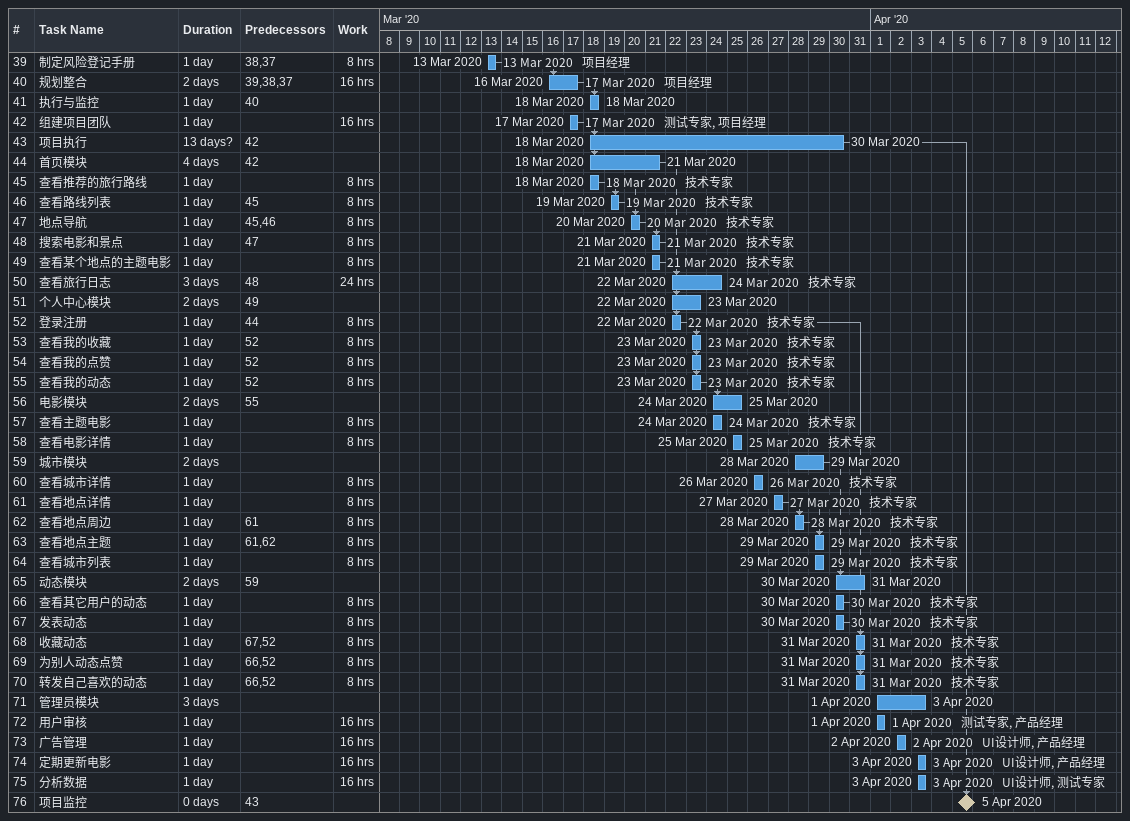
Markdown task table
| ID | Task | Duration | Start | Finish | Predecessors | Resources | Work (h) |
|---|---|---|---|---|---|---|---|
| 39 | 制定风险登记手册 | 1d | 2020-03-13 | 2020-03-13 | 38, 37 | 项目经理 | 8 |
| 40 | 规划整合 | 2d | 2020-03-16 | 2020-03-17 | 39, 38, 37 | 项目经理 | 16 |
| 41 | 执行与监控 | 1d | 2020-03-18 | 2020-03-18 | 40 |  |  |
| 42 | 组建项目团队 | 1d | 2020-03-17 | 2020-03-17 |  | 测试专家, 项目经理 | 16 |
| 43 | 项目执行 | 13d? | 2020-03-18 | 2020-03-30 | 42 |  |  |
| 44 | 首页模块 | 4d | 2020-03-18 | 2020-03-21 | 42 |  |  |
| 45 | 查看推荐的旅行路线 | 1d | 2020-03-18 | 2020-03-18 |  | 技术专家 | 8 |
| 46 | 查看路线列表 | 1d | 2020-03-19 | 2020-03-19 | 45 | 技术专家 | 8 |
| 47 | 地点导航 | 1d | 2020-03-20 | 2020-03-20 | 45, 46 | 技术专家 | 8 |
| 48 | 搜索电影和景点 | 1d | 2020-03-21 | 2020-03-21 | 47 | 技术专家 | 8 |
| 49 | 查看某个地点的主题电影 | 1d | 2020-03-21 | 2020-03-21 |  | 技术专家 | 8 |
| 50 | 查看旅行日志 | 3d | 2020-03-22 | 2020-03-24 | 48 | 技术专家 | 24 |
| 51 | 个人中心模块 | 2d | 2020-03-22 | 2020-03-23 | 49 |  |  |
| 52 | 登录注册 | 1d | 2020-03-22 | 2020-03-22 | 44 | 技术专家 | 8 |
| 53 | 查看我的收藏 | 1d | 2020-03-23 | 2020-03-23 | 52 | 技术专家 | 8 |
| 54 | 查看我的点赞 | 1d | 2020-03-23 | 2020-03-23 | 52 | 技术专家 | 8 |
| 55 | 查看我的动态 | 1d | 2020-03-23 | 2020-03-23 | 52 | 技术专家 | 8 |
| 56 | 电影模块 | 2d | 2020-03-24 | 2020-03-25 | 55 |  |  |
| 57 | 查看主题电影 | 1d | 2020-03-24 | 2020-03-24 |  | 技术专家 | 8 |
| 58 | 查看电影详情 | 1d | 2020-03-25 | 2020-03-25 |  | 技术专家 | 8 |
| 59 | 城市模块 | 2d | 2020-03-28 | 2020-03-29 |  |  |  |
| 60 | 查看城市详情 | 1d | 2020-03-26 | 2020-03-26 |  | 技术专家 | 8 |
| 61 | 查看地点详情 | 1d | 2020-03-27 | 2020-03-27 |  | 技术专家 | 8 |
| 62 | 查看地点周边 | 1d | 2020-03-28 | 2020-03-28 | 61 | 技术专家 | 8 |
| 63 | 查看地点主题 | 1d | 2020-03-29 | 2020-03-29 | 61, 62 | 技术专家 | 8 |
| 64 | 查看城市列表 | 1d | 2020-03-29 | 2020-03-29 |  | 技术专家 | 8 |
| 65 | 动态模块 | 2d | 2020-03-30 | 2020-03-31 | 59 |  |  |
| 66 | 查看其它用户的动态 | 1d | 2020-03-30 | 2020-03-30 |  | 技术专家 | 8 |
| 67 | 发表动态 | 1d | 2020-03-30 | 2020-03-30 |  | 技术专家 | 8 |
| 68 | 收藏动态 | 1d | 2020-03-31 | 2020-03-31 | 67, 52 | 技术专家 | 8 |
| 69 | 为别人动态点赞 | 1d | 2020-03-31 | 2020-03-31 | 66, 52 | 技术专家 | 8 |
| 70 | 转发自己喜欢的动态 | 1d | 2020-03-31 | 2020-03-31 | 66, 52 | 技术专家 | 8 |
| 71 | 管理员模块 | 3d | 2020-04-01 | 2020-04-03 |  |  |  |
| 72 | 用户审核 | 1d | 2020-04-01 | 2020-04-01 |  | 测试专家, 产品经理 | 16 |
| 73 | 广告管理 | 1d | 2020-04-02 | 2020-04-02 |  | UI设计师, 产品经理 | 16 |
| 74 | 定期更新电影 | 1d | 2020-04-03 | 2020-04-03 |  | UI设计师, 产品经理 | 16 |
| 75 | 分析数据 | 1d | 2020-04-03 | 2020-04-03 |  | UI设计师, 测试专家 | 16 |
| 76 | 项目监控 | 0d | 2020-04-05 | 2020-04-05 | 43 |  |  |
